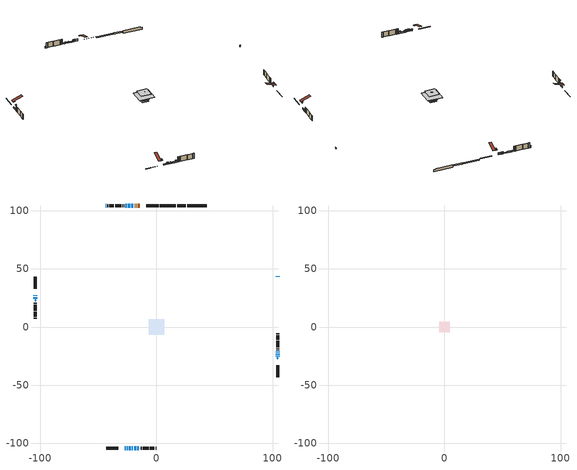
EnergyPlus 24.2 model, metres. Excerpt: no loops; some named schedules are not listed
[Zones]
conditioned space
 floor outside (Floor1 construction): -0.7,-0.7 -0.7,0.7 0.7,0.7 0.7,-0.7 z1.16
 floor outside (Floor3 construction): -0.39,-0.39 -0.39,0.39 0.39,0.39 0.39,-0.39 z1.16
 floor outside (Floor4 construction): -0.59,-0.59 -0.59,0.59 0.59,0.59 0.59,-0.59 z1.16
 floor adiabatic (Floor7 construction): -3.64,-3.64 -3.64,3.64 3.64,3.64 3.64,-3.64 z1.16
 floor adiabatic (AdiabaticFloorConstruction): -6.64,-6.64 -6.64,6.64 6.64,6.64 6.64,-6.64 z3.6
 floor foundation (Slab1 construction): -2.9,-2.9 -2.9,2.9 2.9,2.9 2.9,-2.9 z-1.28
 floor foundation (Slab2 construction): -2.16,-2.16 -2.16,2.16 2.16,2.16 2.16,-2.16 z-0.06
 floor foundation (Slab2 construction 1): -2.93,-2.93 -2.93,2.93 2.93,2.93 2.93,-2.93 z-0.06
 wall outside (RimJoist1 construction): 1.84,104.63 -8.69,104.63 / -43.34,-104.63 -32.81,-104.63 / -104.63,43.34 -104.63,32.81 / 104.63,-43.34 104.63,-32.81 z1.16:1.46
 wall outside (AdiabaticWallConstruction 1): -14.29,104.63 -16.04,104.63 / -16.97,104.63 -17.33,104.63 / -18.26,104.63 -18.9,104.63 z1.16:3.19
 wall outside (AdiabaticWallConstruction): -27.21,-104.63 -26.6,-104.63 z1.16:1.8; -19.83,104.63 -21.86,104.63 / -21.28,-104.63 -20.26,-104.63 / -104.63,27.21 -104.63,26.7 z1.16:1.92; -22.79,104.63 -24.82,104.63 / 104.63,43.34 104.27,43.7 / -43.34,104.63 -43.7,104.27 z1.16:2.43; -25.75,104.63 -27.02,104.63 / -19.33,-104.63 -17.43,-104.63 / -104.63,25.77 -104.63,24.5 / 104.63,-25.56 104.63,-25.08 / 104.63,-24.16 104.63,-23.52 / 104.63,-22.59 104.63,-22.11 / 104.63,-21.19 104.63,-20.76 z1.16:2.38; -25.67,-104.63 -24.66,-104.63 z1.16:1.67; -23.73,-104.63 -22.2,-104.63 z1.16:2.18; -16.5,-104.63 -15.48,-104.63 z1.16:2.68
 wall outside (Wall1 construction): -27.95,104.63 -28.07,104.63 / -14.55,-104.63 -14.43,-104.63 / -104.63,21.77 -104.63,21.64 / 104.63,-19.83 104.63,-19.71 z1.16:6.04
 wall outside (Wall2 construction): -29,104.63 -29.63,104.63 / -13.5,-104.63 -12.87,-104.63 / -104.63,20.71 -104.63,20.08 / 104.63,-18.78 104.63,-18.15 z1.16:6.04
 wall outside (Wall3 construction): -30.56,104.63 -35.73,104.63 / -11.94,-104.63 -6.76,-104.63 / -104.63,19.15 -104.63,13.98 / 104.63,-17.22 104.63,-12.05 z1.16:6.04
 wall outside (Wall4 construction): -36.66,104.63 -40.74,104.63 / -5.83,-104.63 -1.76,-104.63 / -104.63,13.05 -104.63,8.98 / 104.63,-11.12 104.63,-7.04 z1.16:6.04
 wall outside (Wall5 construction): -41.67,104.63 -42.41,104.63 / -0.83,-104.63 -0.09,-104.63 / -104.63,8.05 -104.63,7.3 / 104.63,-6.12 104.63,-5.37 z1.16:6.04
 wall foundation (FoundationWall1 construction): 26.27,104.63,-1.28 26.27,104.63,1.16 41.63,104.63,1.16 41.63,104.63,0.39 43.34,104.63,0.39 43.34,104.63,-1.28
 wall foundation (FoundationWall2 construction): 25.34,104.63 17.72,104.63 z-0.06:1.13
 wall foundation (FoundationWall3 construction): 16.79,104.63 2.77,104.63 z-0.06:1.13
 window (WindowConstruction 15): -27.21,-104.63 -26.6,-104.63 z1.16:1.79
 window (WindowConstruction 3): -19.83,104.63 -21.86,104.63 z1.16:1.92
 window (WindowConstruction 4): -22.79,104.63 -24.82,104.63 z1.16:2.43
 window (WindowConstruction 5): 104.63,43.34 104.27,43.7 z1.16:2.43
 window (WindowConstruction 6): -43.34,104.63 -43.7,104.27 z1.16:2.43
 window (WindowConstruction 7): -25.75,104.63 -27.02,104.63 z1.16:2.38
 window (WindowConstruction 8): -25.67,-104.63 -24.66,-104.63 z1.16:1.67
 window (WindowConstruction 9): -23.73,-104.63 -22.2,-104.63 z1.16:2.17
 window (WindowConstruction 10): -21.27,-104.63 -20.26,-104.63 z1.16:1.92
 window (WindowConstruction 11): -19.33,-104.63 -17.43,-104.63 z1.16:2.38
 window (WindowConstruction 12): -16.5,-104.63 -15.48,-104.63 z1.16:2.68
 window (WindowConstruction 13): -104.63,27.21 -104.63,26.7 z1.16:1.92
 window (WindowConstruction 14): -104.63,25.77 -104.63,24.5 z1.16:2.38
 window (WindowConstruction 16): 104.63,-25.56 104.63,-25.09 z1.16:2.38
 window (WindowConstruction): 104.63,-24.16 104.63,-23.52 z1.16:2.38
 window (WindowConstruction 1): 104.63,-22.59 104.63,-22.12 z1.16:2.38
 window (WindowConstruction 2): 104.63,-21.19 104.63,-20.76 z1.16:2.38
 door (Door): -14.29,104.63 -16.04,104.63 z1.16:3.19
 door (Door 1): -16.97,104.63 -17.33,104.63 z1.16:3.19
 door (Door 2): -18.26,104.63 -18.9,104.63 z1.16:3.19
 ceiling adiabatic (AdiabaticFloorConstruction): 6.64,-6.64 6.64,6.64 -6.64,6.64 -6.64,-6.64 z3.6
 roof outside (Roof1 construction): -0.86,0.86 -0.86,-0.86 0.86,-0.86 0.86,0.86 z6.04
 roof outside (Roof3 construction): -13.36,104.63,6.04 -13.36,102.86,6.63 -12.89,102.86,6.63 -12.89,104.63,6.04; -28.14,-104.63,6.04 -28.14,-102.86,6.63 -28.61,-102.86,6.63 -28.61,-104.63,6.04; -104.63,28.14,6.04 -102.86,28.14,6.63 -102.86,28.61,6.63 -104.63,28.61,6.04; 104.63,-28.14,6.04 102.86,-28.14,6.63 102.86,-28.61,6.63 104.63,-28.61,6.04
 roof outside (AdiabaticRoofConstruction): 104.63,-26.49,6.04 103.94,-26.49,6.26 103.94,-27.21,6.26 104.63,-27.21,6.04; -104.63,22.69,6.04 -103.79,22.69,6.32 -103.79,23.58,6.32 -104.63,23.58,6.04
 skylight (SkylightConstruction): 104.63,-26.49,6.04 103.94,-26.49,6.26 103.94,-27.21,6.26 104.63,-27.21,6.04
 skylight (SkylightConstruction 1): -104.63,22.7,6.04 -103.79,22.7,6.32 -103.79,23.58,6.32 -104.63,23.58,6.04
attic - vented
 floor to conditioned space (Floor6 construction Reversed): -4.56,-4.56 -4.56,4.56 4.56,4.56 4.56,-4.56 z6.04
 roof outside (Roof2 construction): -11.96,104.63,6.04 -11.96,95.73,9 -9.62,95.73,9 -9.62,104.63,6.04; -29.53,-104.63,6.04 -29.53,-95.73,9 -31.88,-95.73,9 -31.88,-104.63,6.04; -104.63,29.53,6.04 -95.73,29.53,9 -95.73,31.88,9 -104.63,31.88,6.04; 104.63,-29.53,6.04 95.73,-29.53,9 95.73,-31.88,9 104.63,-31.88,6.04
shading: -26.14,-104.63 -27.67,-104.63 -27.67,-105.39 -26.14,-105.39 z2.25; -22.01,104.63 -19.68,104.63 -19.68,104.93 -22.01,104.93 z2.07; -24.97,104.63 -22.64,104.63 -22.64,104.78 -24.97,104.78 z2.58; 104.16,43.8 104.73,43.23 104.84,43.34 104.27,43.91 z2.58; -43.8,104.16 -43.23,104.73 -43.34,104.84 -43.91,104.27 z2.58; -24.2,-104.63 -26.13,-104.63 -26.13,-105.24 -24.2,-105.24 z2.13; -21.29,-104.63 -24.64,-104.63 -24.64,-105.24 -21.29,-105.24 z3.09; -20.11,-104.63 -21.42,-104.63 -21.42,-105.39 -20.11,-105.39 z2.07; -15.02,-104.63 -16.96,-104.63 -16.96,-105.39 -15.02,-105.39 z3.14; -104.63,26.55 -104.63,27.36 -105.09,27.36 -105.09,26.55 z2.07
[Building]
Building 1: Terrain=Suburbs
[Site:Location]
Vancouver Intl AP_BC: Latitude {deg}=49.19; Longitude {deg}=-123.18; Time Zone {hr}=-8; Elevation {m}=4; Keep Site Location Information=Yes
[Site:GroundTemperature:Shallow]
8.06451, 6.96315, 6.87495, 7.3976, 9.49575, 11.5841, 13.3946, 14.5416, 14.639, 13.7062, 11.9418, 9.91751
[Site:WaterMainsTemperature]
Calculation Method=Schedule; Temperature Schedule=mains temperature schedule
[Material] Roughness=Rough; Thermal Absorptance=0.9
Name | Thickness {m} | Conductivity {W/m-K} | Density {kg/m3} | Specific Heat {J/kg-K} | Solar Absorptance | Visible Absorptance
asphalt or fiberglass shingles | 0.00635 | 0.162714 | 1121.4 | 1465.45 | 0.4 | 0.4
asphalt or fiberglass shingles 1 | 0.00635 | 0.162714 | 1121.4 | 1465.45 | 0.7 | 0.7
ceiling loosefill ins | 0.169333 | 0.0480833 | 16.02 | 1046.75 | 0.7 | 0.7
ceiling stud and cavity | 0.1397 | 0.141673 | 65.682 | 1177.47 | 0.7 | 0.7
concrete 4.0 in. | 0.1016 | 1.803125 | 2242.8 | 837.4 | 0.7 | 0.7
concrete 8.0 in. | 0.2032 | 1.803125 | 2242.8 | 837.4 | 0.7 | 0.7
door material | 0.04445 | 0.053851 | 512.64 | 1214.23 | 0.7 | 0.7
exterior vertical ins | 0.0445518 | 0.029427 | 32.04 | 1214.23 | 0.7 | 0.7
exterior vertical ins 1 | 0.0496917 | 0.029427 | 32.04 | 1214.23 | 0.7 | 0.7
exterior vertical ins 2 | 0.0499508 | 0.029427 | 32.04 | 1214.23 | 0.7 | 0.7
floor covering | 0.0127 | 0.0433444 | 54.468 | 1339.84 | 0.6 | 0.6
floor rigid ins; roof rigid ins | 0.103632 | 0.029427 | 32.04 | 1214.23 | 0.7 | 0.7
floor rigid ins 1; roof rigid ins 1; wall rigid ins | 0.512978 | 0.029427 | 32.04 | 1214.23 | 0.7 | 0.7
floor stud and cavity | 0.1397 | 0.158296 | 92.3553 | 1139.71 | 0.7 | 0.7
floor stud and cavity 1 | 0.1397 | 0.157043 | 92.3553 | 1139.71 | 0.7 | 0.7
floor stud and cavity 2 | 0.1397 | 0.15164 | 92.3553 | 1139.71 | 0.7 | 0.7
floor stud and cavity 3 | 0.1397 | 0.635224 | 92.3553 | 1139.71 | 0.7 | 0.7
floor stud and cavity 4 | 0.1397 | 1.75129 | 37.0049 | 1207.88 | 0.7 | 0.7
furniture material conditioned space 1 | 0.1524 | 0.115458 | 640.8 | 1214.23 | 0.6 | 0.6
gypsum board | 0.0127 | 0.160291 | 801 | 837.4 | 0.6 | 0.6
gypsum board 1 | 0.0127 | 0.160291 | 801 | 837.4 | 0.7 | 0.7
osb sheathing 0.5 in. | 0.0127 | 0.115458 | 512.64 | 1214.23 | 0.7 | 0.7
osb sheathing 0.75 in. | 0.01905 | 0.115458 | 512.64 | 1214.23 | 0.7 | 0.7
osb sheathing 2.0 in. | 0.0508 | 0.115458 | 512.64 | 1214.23 | 0.7 | 0.7
rim joist stud and cavity | 0.0508 | 0.0293316 | 125.044 | 1163.47 | 0.6 | 0.6
roof stud and cavity | 0.2032 | 0.93869 | 78.34581 | 1123.46 | 0.7 | 0.7
roof stud and cavity 1 | 0.2032 | 0.786192 | 78.34581 | 1123.46 | 0.7 | 0.7
roof stud and cavity 2 | 0.18415 | 1.78685 | 37.0049 | 1207.88 | 0.6 | 0.6
wall stud and cavity | 0.1397 | 0.110499 | 139.0536 | 1170.24 | 0.7 | 0.7
wall stud and cavity 1 | 0.1397 | 0.0784751 | 139.0536 | 1170.24 | 0.7 | 0.7
wall stud and cavity 2 | 0.1397 | 0.0994217 | 139.0536 | 1170.24 | 0.7 | 0.7
wall stud and cavity 3 | 0.1397 | 0.0983129 | 139.0536 | 1170.24 | 0.7 | 0.7
wall stud and cavity 4 | 0.1397 | 0.103639 | 139.0536 | 1170.24 | 0.7 | 0.7
wall stud and cavity 5 | 0.0889 | 0.380278 | 52.3479 | 1209.89 | 0.7 | 0.7
wall stud and cavity 6 | 0.0889 | 0.391764 | 83.0341 | 1211.67 | 0.7 | 0.7
wood siding | 0.0254 | 0.102417 | 544.68 | 1172.36 | 0.4 | 0.4
wood siding 1; wood siding 2; wood siding 3 | 0.0254 | 0.102417 | 544.68 | 1172.36 | 0.7 | 0.7
[WindowMaterial:SimpleGlazingSystem]
Name | U-Factor {W/m2-K} | Solar Heat Gain Coefficient
SkylightMaterial | 5.77103 | 0.7339
SkylightMaterial 1 | 6.12751 | 0.7311
WindowMaterial | 5.780204 | 0.59
WindowMaterial 1 | 5.34754 | 0.62
WindowMaterial 10 | 4.17333 | 0.66
WindowMaterial 11 | 5.31063 | 0.62
WindowMaterial 12 | 6.61317 | 0.46
WindowMaterial 13 | 6.46781 | 0.74
WindowMaterial 2 | 5.4435 | 0.61
WindowMaterial 3 | 4.98472 | 0.64
WindowMaterial 4 | 4.52877 | 0.66
WindowMaterial 5 | 6.66654 | 0.54
WindowMaterial 6 | 4.31925 | 0.65
WindowMaterial 7 | 3.66969 | 0.7
WindowMaterial 8 | 3.99504 | 0.67
WindowMaterial 9 | 3.50276 | 0.71
[Construction]
AdiabaticFloorConstruction: floor stud and cavity 4, floor rigid ins 1, osb sheathing 0.75 in., floor covering
AdiabaticRoofConstruction: asphalt or fiberglass shingles 1, roof rigid ins 1, osb sheathing 0.75 in., roof stud and cavity 2
AdiabaticWallConstruction: wood siding 2, wall rigid ins, wall stud and cavity 5, gypsum board
AdiabaticWallConstruction 1: wood siding 3, wall rigid ins, wall stud and cavity 5, gypsum board
Door; Door 1; Door 2: door material
Floor1 construction: floor stud and cavity, floor rigid ins, osb sheathing 0.75 in., floor covering
Floor3 construction: floor stud and cavity 1, floor rigid ins, osb sheathing 0.75 in., floor covering
Floor4 construction: floor stud and cavity 2, floor rigid ins, osb sheathing 0.75 in., floor covering
Floor6 construction Reversed: gypsum board, ceiling stud and cavity, ceiling loosefill ins
Floor7 construction: floor stud and cavity 3, osb sheathing 0.75 in., floor covering
FoundationWall1 construction; FoundationWall2 construction; FoundationWall3 construction: concrete 8.0 in., gypsum board 1
furniture construction conditioned space 1: furniture material conditioned space 1
PartitionWallConstruction: gypsum board, wall stud and cavity 6, gypsum board
RimJoist1 construction: wood siding 1, osb sheathing 2.0 in., rim joist stud and cavity
Roof1 construction: asphalt or fiberglass shingles, roof rigid ins, osb sheathing 0.75 in., roof stud and cavity, gypsum board
Roof2 construction: asphalt or fiberglass shingles
Roof3 construction: asphalt or fiberglass shingles, roof rigid ins, osb sheathing 0.75 in., roof stud and cavity 1, gypsum board
SkylightConstruction: SkylightMaterial
SkylightConstruction 1: SkylightMaterial 1
Slab1 construction; Slab2 construction; Slab2 construction 1: concrete 4.0 in.
Wall1 construction: wood siding, osb sheathing 0.5 in., wall stud and cavity, gypsum board
Wall2 construction: wood siding, osb sheathing 0.5 in., wall stud and cavity 1, gypsum board
Wall3 construction: wood siding, osb sheathing 0.5 in., wall stud and cavity 2, gypsum board
Wall4 construction: wood siding, osb sheathing 0.5 in., wall stud and cavity 3, gypsum board
Wall5 construction: wood siding, osb sheathing 0.5 in., wall stud and cavity 4, gypsum board
WindowConstruction: WindowMaterial
WindowConstruction 1: WindowMaterial 1
WindowConstruction 10: WindowMaterial 8
WindowConstruction 11: WindowMaterial 9
WindowConstruction 12: WindowMaterial 10
WindowConstruction 13: WindowMaterial 11
WindowConstruction 14; WindowConstruction 3; WindowConstruction 7: WindowMaterial 3
WindowConstruction 15: WindowMaterial 12
WindowConstruction 16: WindowMaterial 13
WindowConstruction 2: WindowMaterial 2
WindowConstruction 4: WindowMaterial 4
WindowConstruction 5; WindowConstruction 6: WindowMaterial 5
WindowConstruction 8: WindowMaterial 6
WindowConstruction 9: WindowMaterial 7
[Zone] Multiplier=1; Part of Total Floor Area=Yes
Name | Volume {m3}
attic - vented | 41.0332
conditioned space | 521.2
[Space]
Name | Zone | Volume {m3}
attic - vented 1 | attic - vented | 41.0332
conditioned space 1 | conditioned space | 521.2
[ZoneInfiltration:EffectiveLeakageArea]
infil attic - vented 1: Zone or Space=attic - vented 1; Schedule=Always On Discrete; Effective Air Leakage Area {cm2}=3448.5; Stack Coefficient=0.000206186; Wind Coefficient=9.70174e-06
[ZoneMixing]
whole house fan mix: Zone or Space=attic - vented; Schedule=Always On Continuous; Design Flow Rate Calculation Method=Flow/Zone; Design Flow Rate {m3/s}=0; Source Zone or Space=conditioned space
[SurfaceProperty:ExposedFoundationPerimeter] Exposed Perimeter Calculation Method=TotalExposedPerimeter
Name | Total Exposed Perimeter {m}
Slab1 | 17.069
Slab2 | 7.62
Slab2 1 | 14.021
[InternalMass] Zone or ZoneList=conditioned space; Space or SpaceList=conditioned space 1
Name | Construction | Surface Area {m2}
furniture mass conditioned space 1 | furniture construction conditioned space 1 | 127.879
partition wall mass | PartitionWallConstruction | 266.719
[Lights]
interior lighting: Zone or ZoneList or Space or SpaceList=conditioned space 1; Schedule=interior lighting schedule; Design Level Calculation Method=LightingLevel; Lighting Level {W}=343.2; Return Air Fraction=0; Fraction Radiant=0.6; Fraction Visible=0.2; Fraction Replaceable=1
[People]
occupants: Zone or ZoneList or Space or SpaceList=conditioned space 1; Number of People Schedule=occupants schedule; Number of People Calculation Method=People; Number of People=3; Fraction Radiant=0.314171; Sensible Heat Fraction=0.56303; Activity Level Schedule=occupants activity schedule; Carbon Dioxide Generation Rate {m3/s-W}=0; Enable ASHRAE 55 Comfort Warnings=No; Mean Radiant Temperature Calculation Type=EnclosureAveraged
[ElectricEquipment] Zone or ZoneList or Space or SpaceList=conditioned space 1; Design Level Calculation Method=EquipmentLevel
Name | Schedule | Design Level {W} | Fraction Latent | Fraction Radiant | Fraction Lost
clothes dryer | clothes dryer schedule | 140.772 | 0.015 | 0.081 | 0.85
clothes washer | clothes washer schedule | 32.1985 | 0.03 | 0.162 | 0.7
cooking range | cooking range schedule | 215.147 | 0.08 | 0.432 | 0.2
dishwasher | dishwasher schedule | 66.8632 | 0.3 | 0.18 | 0.4
fridge | fridge schedule | 72.9452 | 0 | 0.6 | 0
mech vent bath fan 0 | mech vent bath fan 0 schedule | 25.1 | 0 | 0 | 1
mech vent bath fan 1 | mech vent bath fan 1 schedule | 25.1 | 0 | 0 | 1
mech vent house fan | mech vent house fan schedule | 0 | 0 | 0 | 1
mech vent house fan cfis | mech vent house fan cfis schedule | 0 | 0 | 0 | 0
mech vent range fan 0 | mech vent range fan 0 schedule | 57 | 0 | 0 | 1
misc plug loads | misc plug loads schedule | 494.7 | 0.045 | 0.513 | 0.1
whole house fan | Always On Discrete | 0 | 0 | 0 | 1
[OtherEquipment] Zone or ZoneList or Space or SpaceList=conditioned space 1; Design Level Calculation Method=EquipmentLevel
Name | Fuel Type | Schedule | Design Level {W} | Fraction Latent | Fraction Radiant | Fraction Lost
clothes dryer 1 | Electricity | clothes dryer schedule | 0 | 0.015 | 0.081 | 0.85
cooking range 1 | Electricity | cooking range schedule | 0 | 0.08 | 0.432 | 0.2
general water use latent | None | general water use schedule | 62.594 | 1 | 0 | 0
general water use sensible | None | general water use schedule | -61.6891 | 0 | 0.6 | 0
mech vent house fan latent load | None | Always On Discrete | 0 | 1 | 0 | 0
mech vent house fan sensible load | None | Always On Discrete | 0 | 0 | 0 | 0
water heater energy adjustment1 | NaturalGas | Always On Discrete | 0.01 | 0 | 0 | 1
[ZoneInfiltration:DesignFlowRate] Zone or ZoneList or Space or SpaceList=conditioned space 1; Schedule=Always On Discrete; Design Flow Rate Calculation Method=Flow/Zone; Design Flow Rate {m3/s}=0
infil flow; natural vent flow; whole house fan flow
[Foundation:Kiva] Initial Indoor Air Temperature {C}=18; Wall Depth Below Slab {m}=0.2032; Custom Block X Position 1 {m}=0.2159; Custom Block Z Position 1 {m}=0
Name | Wall Height Above Grade {m} | Custom Block Material Name 1 | Custom Block Depth 1 {m}
Foundation Kiva 1 | 1.15998 | exterior vertical ins | 2.43998
Foundation Kiva 2 | 1.12999 | exterior vertical ins 1 | 1.19
Foundation Kiva 3 | 1.12999 | exterior vertical ins 2 | 1.19
[Foundation:Kiva:Settings]
Soil Conductivity {W/m-K}=0.849921; Soil Density {kg/m3}=1842.3; Soil Specific Heat {J/kg-K}=418.7; Ground Solar Absorptivity=0.9; Ground Thermal Absorptivity=0.9; Ground Surface Roughness {m}=0.03; Far-Field Width {m}=40; Deep-Ground Boundary Condition=ZeroFlux; Deep-Ground Depth {m}=40; Minimum Cell Dimension {m}=0.2; Maximum Cell Growth Coefficient=3; Simulation Timestep=Timestep
[Exterior:Lights]
exterior lighting: Schedule=exterior lighting schedule; Design Level {W}=75.6
[Schedule:Constant]
Name | Hourly Value
Always On Continuous; mech vent house fan schedule; mech vent house fan cfis schedule; Always On Discrete | 1
occupants activity schedule | 117.228
fridge schedule | 0
[Schedule:Week:Daily]
interior lighting schedule Week Rule - Jan1-Jan27: interior lighting schedule day, interior lighting schedule day, interior lighting schedule day, interior lighting schedule day, interior lighting schedule day, interior lighting schedule day, interior lighting schedule day, interior lighting schedule default day, interior lighting schedule default day, interior lighting schedule default day, interior lighting schedule default day, interior lighting schedule default day
interior lighting schedule Week Rule - Jan28-Feb3: interior lighting schedule day, interior lighting schedule day, interior lighting schedule day, interior lighting schedule day, interior lighting schedule day 1, interior lighting schedule day 1, interior lighting schedule day 1, interior lighting schedule default day, interior lighting schedule default day, interior lighting schedule default day, interior lighting schedule default day, interior lighting schedule default day
interior lighting schedule Week Rule - Feb4-Feb24: interior lighting schedule day 1, interior lighting schedule day 1, interior lighting schedule day 1, interior lighting schedule day 1, interior lighting schedule day 1, interior lighting schedule day 1, interior lighting schedule day 1, interior lighting schedule default day, interior lighting schedule default day, interior lighting schedule default day, interior lighting schedule default day, interior lighting schedule default day
interior lighting schedule Week Rule - Feb25-Mar3: interior lighting schedule day 1, interior lighting schedule day 1, interior lighting schedule day 1, interior lighting schedule day 1, interior lighting schedule day 2, interior lighting schedule day 2, interior lighting schedule day 2, interior lighting schedule default day, interior lighting schedule default day, interior lighting schedule default day, interior lighting schedule default day, interior lighting schedule default day
interior lighting schedule Week Rule - Mar4-Mar31: interior lighting schedule day 2, interior lighting schedule day 2, interior lighting schedule day 2, interior lighting schedule day 2, interior lighting schedule day 2, interior lighting schedule day 2, interior lighting schedule day 2, interior lighting schedule default day, interior lighting schedule default day, interior lighting schedule default day, interior lighting schedule default day, interior lighting schedule default day
interior lighting schedule Week Rule - Apr1-Apr28: interior lighting schedule day 3, interior lighting schedule day 3, interior lighting schedule day 3, interior lighting schedule day 3, interior lighting schedule day 3, interior lighting schedule day 3, interior lighting schedule day 3, interior lighting schedule default day, interior lighting schedule default day, interior lighting schedule default day, interior lighting schedule default day, interior lighting schedule default day
interior lighting schedule Week Rule - Apr29-May5: interior lighting schedule day 3, interior lighting schedule day 3, interior lighting schedule day 4, interior lighting schedule day 4, interior lighting schedule day 4, interior lighting schedule day 4, interior lighting schedule day 4, interior lighting schedule default day, interior lighting schedule default day, interior lighting schedule default day, interior lighting schedule default day, interior lighting schedule default day
interior lighting schedule Week Rule - May6-May26: interior lighting schedule day 4, interior lighting schedule day 4, interior lighting schedule day 4, interior lighting schedule day 4, interior lighting schedule day 4, interior lighting schedule day 4, interior lighting schedule day 4, interior lighting schedule default day, interior lighting schedule default day, interior lighting schedule default day, interior lighting schedule default day, interior lighting schedule default day
interior lighting schedule Week Rule - May27-Jun2: interior lighting schedule day 4, interior lighting schedule day 4, interior lighting schedule day 4, interior lighting schedule day 4, interior lighting schedule day 4, interior lighting schedule day 5, interior lighting schedule day 5, interior lighting schedule default day, interior lighting schedule default day, interior lighting schedule default day, interior lighting schedule default day, interior lighting schedule default day
interior lighting schedule Week Rule - Jun3-Jun30: interior lighting schedule day 5, interior lighting schedule day 5, interior lighting schedule day 5, interior lighting schedule day 5, interior lighting schedule day 5, interior lighting schedule day 5, interior lighting schedule day 5, interior lighting schedule default day, interior lighting schedule default day, interior lighting schedule default day, interior lighting schedule default day, interior lighting schedule default day
interior lighting schedule Week Rule - Jul1-Jul28: interior lighting schedule day 6, interior lighting schedule day 6, interior lighting schedule day 6, interior lighting schedule day 6, interior lighting schedule day 6, interior lighting schedule day 6, interior lighting schedule day 6, interior lighting schedule default day, interior lighting schedule default day, interior lighting schedule default day, interior lighting schedule default day, interior lighting schedule default day
interior lighting schedule Week Rule - Jul29-Aug4: interior lighting schedule day 6, interior lighting schedule day 6, interior lighting schedule day 6, interior lighting schedule day 7, interior lighting schedule day 7, interior lighting schedule day 7, interior lighting schedule day 7, interior lighting schedule default day, interior lighting schedule default day, interior lighting schedule default day, interior lighting schedule default day, interior lighting schedule default day
interior lighting schedule Week Rule - Aug5-Aug25: interior lighting schedule day 7, interior lighting schedule day 7, interior lighting schedule day 7, interior lighting schedule day 7, interior lighting schedule day 7, interior lighting schedule day 7, interior lighting schedule day 7, interior lighting schedule default day, interior lighting schedule default day, interior lighting schedule default day, interior lighting schedule default day, interior lighting schedule default day
interior lighting schedule Week Rule - Aug26-Sep1: interior lighting schedule day 7, interior lighting schedule day 7, interior lighting schedule day 7, interior lighting schedule day 7, interior lighting schedule day 7, interior lighting schedule day 7, interior lighting schedule day 8, interior lighting schedule default day, interior lighting schedule default day, interior lighting schedule default day, interior lighting schedule default day, interior lighting schedule default day
interior lighting schedule Week Rule - Sep2-Sep29: interior lighting schedule day 8, interior lighting schedule day 8, interior lighting schedule day 8, interior lighting schedule day 8, interior lighting schedule day 8, interior lighting schedule day 8, interior lighting schedule day 8, interior lighting schedule default day, interior lighting schedule default day, interior lighting schedule default day, interior lighting schedule default day, interior lighting schedule default day
interior lighting schedule Week Rule - Sep30-Oct6: interior lighting schedule day 8, interior lighting schedule day 9, interior lighting schedule day 9, interior lighting schedule day 9, interior lighting schedule day 9, interior lighting schedule day 9, interior lighting schedule day 9, interior lighting schedule default day, interior lighting schedule default day, interior lighting schedule default day, interior lighting schedule default day, interior lighting schedule default day
interior lighting schedule Week Rule - Oct7-Oct27: interior lighting schedule day 9, interior lighting schedule day 9, interior lighting schedule day 9, interior lighting schedule day 9, interior lighting schedule day 9, interior lighting schedule day 9, interior lighting schedule day 9, interior lighting schedule default day, interior lighting schedule default day, interior lighting schedule default day, interior lighting schedule default day, interior lighting schedule default day
interior lighting schedule Week Rule - Oct28-Nov3: interior lighting schedule day 9, interior lighting schedule day 9, interior lighting schedule day 9, interior lighting schedule day 9, interior lighting schedule day 10, interior lighting schedule day 10, interior lighting schedule day 10, interior lighting schedule default day, interior lighting schedule default day, interior lighting schedule default day, interior lighting schedule default day, interior lighting schedule default day
interior lighting schedule Week Rule - Nov4-Nov24: interior lighting schedule day 10, interior lighting schedule day 10, interior lighting schedule day 10, interior lighting schedule day 10, interior lighting schedule day 10, interior lighting schedule day 10, interior lighting schedule day 10, interior lighting schedule default day, interior lighting schedule default day, interior lighting schedule default day, interior lighting schedule default day, interior lighting schedule default day
interior lighting schedule Week Rule - Nov25-Dec1: interior lighting schedule day 10, interior lighting schedule day 10, interior lighting schedule day 10, interior lighting schedule day 10, interior lighting schedule day 10, interior lighting schedule day 10, interior lighting schedule day 11, interior lighting schedule default day, interior lighting schedule default day, interior lighting schedule default day, interior lighting schedule default day, interior lighting schedule default day
interior lighting schedule Week Rule - Dec2-Dec31: interior lighting schedule day 11, interior lighting schedule day 11, interior lighting schedule day 11, interior lighting schedule day 11, interior lighting schedule day 11, interior lighting schedule day 11, interior lighting schedule day 11, interior lighting schedule default day, interior lighting schedule default day, interior lighting schedule default day, interior lighting schedule default day, interior lighting schedule default day
occupants schedule Week Rule - Jan1-Dec31: occupants schedule day, occupants schedule day, occupants schedule day, occupants schedule day, occupants schedule day, occupants schedule day, occupants schedule day, occupants schedule default day, occupants schedule default day, occupants schedule default day, occupants schedule default day, occupants schedule default day
clothes dryer schedule Week Rule - Jan1-Dec31: clothes dryer schedule day, clothes dryer schedule day, clothes dryer schedule day, clothes dryer schedule day, clothes dryer schedule day, clothes dryer schedule day, clothes dryer schedule day, clothes dryer schedule default day, clothes dryer schedule default day, clothes dryer schedule default day, clothes dryer schedule default day, clothes dryer schedule default day
clothes washer schedule Week Rule - Jan1-Dec31: clothes washer schedule day, clothes washer schedule day, clothes washer schedule day, clothes washer schedule day, clothes washer schedule day, clothes washer schedule day, clothes washer schedule day, clothes washer schedule default day, clothes washer schedule default day, clothes washer schedule default day, clothes washer schedule default day, clothes washer schedule default day
cooking range schedule Week Rule - Jan1-Dec31: cooking range schedule day, cooking range schedule day, cooking range schedule day, cooking range schedule day, cooking range schedule day, cooking range schedule day, cooking range schedule day, cooking range schedule default day, cooking range schedule default day, cooking range schedule default day, cooking range schedule default day, cooking range schedule default day
dishwasher schedule Week Rule - Jan1-Dec31: dishwasher schedule day, dishwasher schedule day, dishwasher schedule day, dishwasher schedule day, dishwasher schedule day, dishwasher schedule day, dishwasher schedule day, dishwasher schedule default day, dishwasher schedule default day, dishwasher schedule default day, dishwasher schedule default day, dishwasher schedule default day
mech vent bath fan 0 schedule Week Rule - Jan1-Dec31: mech vent bath fan 0 schedule day, mech vent bath fan 0 schedule day, mech vent bath fan 0 schedule day, mech vent bath fan 0 schedule day, mech vent bath fan 0 schedule day, mech vent bath fan 0 schedule day, mech vent bath fan 0 schedule day, mech vent bath fan 0 schedule default day, mech vent bath fan 0 schedule default day, mech vent bath fan 0 schedule default day, mech vent bath fan 0 schedule default day, mech vent bath fan 0 schedule default day
mech vent bath fan 1 schedule Week Rule - Jan1-Dec31: mech vent bath fan 1 schedule day, mech vent bath fan 1 schedule day, mech vent bath fan 1 schedule day, mech vent bath fan 1 schedule day, mech vent bath fan 1 schedule day, mech vent bath fan 1 schedule day, mech vent bath fan 1 schedule day, mech vent bath fan 1 schedule default day, mech vent bath fan 1 schedule default day, mech vent bath fan 1 schedule default day, mech vent bath fan 1 schedule default day, mech vent bath fan 1 schedule default day
mech vent range fan 0 schedule Week Rule - Jan1-Dec31: mech vent range fan 0 schedule day, mech vent range fan 0 schedule day, mech vent range fan 0 schedule day, mech vent range fan 0 schedule day, mech vent range fan 0 schedule day, mech vent range fan 0 schedule day, mech vent range fan 0 schedule day, mech vent range fan 0 schedule default day, mech vent range fan 0 schedule default day, mech vent range fan 0 schedule default day, mech vent range fan 0 schedule default day, mech vent range fan 0 schedule default day
misc plug loads schedule Week Rule - Jan1-Dec31: misc plug loads schedule day, misc plug loads schedule day, misc plug loads schedule day, misc plug loads schedule day, misc plug loads schedule day, misc plug loads schedule day, misc plug loads schedule day, misc plug loads schedule default day, misc plug loads schedule default day, misc plug loads schedule default day, misc plug loads schedule default day, misc plug loads schedule default day
general water use schedule Week Rule - Jan1-Dec31: general water use schedule day, general water use schedule day, general water use schedule day, general water use schedule day, general water use schedule day, general water use schedule day, general water use schedule day, general water use schedule default day, general water use schedule default day, general water use schedule default day, general water use schedule default day, general water use schedule default day
exterior lighting schedule Week Rule - Jan1-Jan27: exterior lighting schedule day, exterior lighting schedule day, exterior lighting schedule day, exterior lighting schedule day, exterior lighting schedule day, exterior lighting schedule day, exterior lighting schedule day, exterior lighting schedule default day, exterior lighting schedule default day, exterior lighting schedule default day, exterior lighting schedule default day, exterior lighting schedule default day
[Schedule:Year]
interior lighting schedule: interior lighting schedule Week Rule - Jan1-Jan27, 1, 1, 1, 27, interior lighting schedule Week Rule - Jan28-Feb3, 1, 28, 2, 3, interior lighting schedule Week Rule - Feb4-Feb24, 2, 4, 2, 24, interior lighting schedule Week Rule - Feb25-Mar3, 2, 25, 3, 3, interior lighting schedule Week Rule - Mar4-Mar31, 3, 4, 3, 31, interior lighting schedule Week Rule - Apr1-Apr28, 4, 1, 4, 28, interior lighting schedule Week Rule - Apr29-May5, 4, 29, 5, 5, interior lighting schedule Week Rule - May6-May26, 5, 6, 5, 26, interior lighting schedule Week Rule - May27-Jun2, 5, 27, 6, 2, interior lighting schedule Week Rule - Jun3-Jun30, 6, 3, 6, 30, interior lighting schedule Week Rule - Jul1-Jul28, 7, 1, 7, 28, interior lighting schedule Week Rule - Jul29-Aug4, 7, 29, 8, 4, interior lighting schedule Week Rule - Aug5-Aug25, 8, 5, 8, 25, interior lighting schedule Week Rule - Aug26-Sep1, 8, 26, 9, 1, interior lighting schedule Week Rule - Sep2-Sep29, 9, 2, 9, 29, interior lighting schedule Week Rule - Sep30-Oct6, 9, 30, 10, 6, interior lighting schedule Week Rule - Oct7-Oct27, 10, 7, 10, 27, interior lighting schedule Week Rule - Oct28-Nov3, 10, 28, 11, 3, interior lighting schedule Week Rule - Nov4-Nov24, 11, 4, 11, 24, interior lighting schedule Week Rule - Nov25-Dec1, 11, 25, 12, 1, interior lighting schedule Week Rule - Dec2-Dec31, 12, 2, 12, 31
occupants schedule: occupants schedule Week Rule - Jan1-Dec31, 1, 1, 12, 31
clothes dryer schedule: clothes dryer schedule Week Rule - Jan1-Dec31, 1, 1, 12, 31
clothes washer schedule: clothes washer schedule Week Rule - Jan1-Dec31, 1, 1, 12, 31
cooking range schedule: cooking range schedule Week Rule - Jan1-Dec31, 1, 1, 12, 31
dishwasher schedule: dishwasher schedule Week Rule - Jan1-Dec31, 1, 1, 12, 31
mech vent bath fan 0 schedule: mech vent bath fan 0 schedule Week Rule - Jan1-Dec31, 1, 1, 12, 31
mech vent bath fan 1 schedule: mech vent bath fan 1 schedule Week Rule - Jan1-Dec31, 1, 1, 12, 31
mech vent range fan 0 schedule: mech vent range fan 0 schedule Week Rule - Jan1-Dec31, 1, 1, 12, 31
misc plug loads schedule: misc plug loads schedule Week Rule - Jan1-Dec31, 1, 1, 12, 31
general water use schedule: general water use schedule Week Rule - Jan1-Dec31, 1, 1, 12, 31
exterior lighting schedule: exterior lighting schedule Week Rule - Jan1-Jan27, 1, 1, 1, 27, exterior lighting schedule Week Rule - Jan28-Feb3, 1, 28, 2, 3, exterior lighting schedule Week Rule - Feb4-Feb24, 2, 4, 2, 24, exterior lighting schedule Week Rule - Feb25-Mar3, 2, 25, 3, 3, exterior lighting schedule Week Rule - Mar4-Mar31, 3, 4, 3, 31, exterior lighting schedule Week Rule - Apr1-Apr28, 4, 1, 4, 28, exterior lighting schedule Week Rule - Apr29-May5, 4, 29, 5, 5, exterior lighting schedule Week Rule - May6-May26, 5, 6, 5, 26, exterior lighting schedule Week Rule - May27-Jun2, 5, 27, 6, 2, exterior lighting schedule Week Rule - Jun3-Jun30, 6, 3, 6, 30, exterior lighting schedule Week Rule - Jul1-Jul28, 7, 1, 7, 28, exterior lighting schedule Week Rule - Jul29-Aug4, 7, 29, 8, 4, exterior lighting schedule Week Rule - Aug5-Aug25, 8, 5, 8, 25, exterior lighting schedule Week Rule - Aug26-Sep1, 8, 26, 9, 1, exterior lighting schedule Week Rule - Sep2-Sep29, 9, 2, 9, 29, exterior lighting schedule Week Rule - Sep30-Oct6, 9, 30, 10, 6, exterior lighting schedule Week Rule - Oct7-Oct27, 10, 7, 10, 27, exterior lighting schedule Week Rule - Oct28-Nov3, 10, 28, 11, 3, exterior lighting schedule Week Rule - Nov4-Nov24, 11, 4, 11, 24, exterior lighting schedule Week Rule - Nov25-Dec1, 11, 25, 12, 1, exterior lighting schedule Week Rule - Dec2-Dec31, 12, 2, 12, 31
[Schedule:Compact]
mains temperature schedule: Through: 01/01, For: AllDays, Until: 24:00, 11.375, Through: 01/02, For: AllDays, Until: 24:00, 11.3367, Through: 01/03, For: AllDays, Until: 24:00, 11.2994, Through: 01/04, For: AllDays, Until: 24:00, 11.2628, Through: 01/05, For: AllDays, Until: 24:00, 11.2267, Through: 01/06, For: AllDays, Until: 24:00, 11.1917, Through: 01/07, For: AllDays, Until: 24:00, 11.1578, Through: 01/08, For: AllDays, Until: 24:00, 11.1244, Through: 01/09, For: AllDays, Until: 24:00, 11.0917, Through: 01/10, For: AllDays, Until: 24:00, 11.06, Through: 01/11, For: AllDays, Until: 24:00, 11.0289, Through: 01/12, For: AllDays, Until: 24:00, 10.9989, Through: 01/13, For: AllDays, Until: 24:00, 10.97, Through: 01/14, For: AllDays, Until: 24:00, 10.9417, Through: 01/15, For: AllDays, Until: 24:00, 10.9139, Through: 01/16, For: AllDays, Until: 24:00, 10.8878, Through: 01/17, For: AllDays, Until: 24:00, 10.8622, Through: 01/18, For: AllDays, Until: 24:00, 10.8372, Through: 01/19, For: AllDays, Until: 24:00, 10.8133, Through: 01/20, For: AllDays, Until: 24:00, 10.7906, Through: 01/21, For: AllDays, Until: 24:00, 10.7683, Through: 01/22, For: AllDays, Until: 24:00, 10.7478, Through: 01/23, For: AllDays, Until: 24:00, 10.7272, Through: 01/24, For: AllDays, Until: 24:00, 10.7083, Through: 01/25, For: AllDays, Until: 24:00, 10.69, Through: 01/26, For: AllDays, Until: 24:00, 10.6728, Through: 01/27, For: AllDays, Until: 24:00, 10.6567, Through: 01/28, For: AllDays, Until: 24:00, 10.6411, Through: 01/29, For: AllDays, Until: 24:00, 10.6267, Through: 01/30, For: AllDays, Until: 24:00, 10.6133, Through: 01/31, For: AllDays, Until: 24:00, 10.6011, Through: 02/01, For: AllDays, Until: 24:00, 10.59, Through: 02/02, For: AllDays, Until: 24:00, 10.5794, Through: 02/03, For: AllDays, Until: 24:00, 10.57, Through: 02/04, For: AllDays, Until: 24:00, 10.5617, Through: 02/05, For: AllDays, Until: 24:00, 10.5539, Through: 02/06, For: AllDays, Until: 24:00, 10.5478, Through: 02/07, For: AllDays, Until: 24:00, 10.5422, Through: 02/08, For: AllDays, Until: 24:00, 10.5378, Through: 02/09, For: AllDays, Until: 24:00, 10.5339, Through: 02/10, For: AllDays, Until: 24:00, 10.5317, Through: 02/11, For: AllDays, Until: 24:00, 10.53, Through: 02/12, For: AllDays, Until: 24:00, 10.53, Through: 02/13, For: AllDays, Until: 24:00, 10.5306, Through: 02/14, For: AllDays, Until: 24:00, 10.5317, Through: 02/15, For: AllDays, Until: 24:00, 10.5344, Through: 02/16, For: AllDays, Until: 24:00, 10.5378, Through: 02/17, For: AllDays, Until: 24:00, 10.5428, Through: 02/18, For: AllDays, Until: 24:00, 10.5483, Through: 02/19, For: AllDays, Until: 24:00, 10.5544, Through: 02/20, For: AllDays, Until: 24:00, 10.5622, Through: 02/21, For: AllDays, Until: 24:00, 10.5706, Through: 02/22, For: AllDays, Until: 24:00, 10.5806, Through: 02/23, For: AllDays, Until: 24:00, 10.5911, Through: 02/24, For: AllDays, Until: 24:00, 10.6022, Through: 02/25, For: AllDays, Until: 24:00, 10.615, Through: 02/26, For: AllDays, Until: 24:00, 10.6283, Through: 02/27, For: AllDays, Until: 24:00, 10.6428, Through: 02/28, For: AllDays, Until: 24:00, 10.6583, Through: 03/01, For: AllDays, Until: 24:00, 10.6744, Through: 03/02, For: AllDays, Until: 24:00, 10.6917, Through: 03/03, For: AllDays, Until: 24:00, 10.71, Through: 03/04, For: AllDays, Until: 24:00, 10.7294, Through: 03/05, For: AllDays, Until: 24:00, 10.7494, Through: 03/06, For: AllDays, Until: 24:00, 10.7706, Through: 03/07, For: AllDays, Until: 24:00, 10.7928, Through: 03/08, For: AllDays, Until: 24:00, 10.8161, Through: 03/09, For: AllDays, Until: 24:00, 10.84, Through: 03/10, For: AllDays, Until: 24:00, 10.8644, Through: 03/11, For: AllDays, Until: 24:00, 10.8906, Through: 03/12, For: AllDays, Until: 24:00, 10.9167, Through: 03/13, For: AllDays, Until: 24:00, 10.9444, Through: 03/14, For: AllDays, Until: 24:00, 10.9728, Through: 03/15, For: AllDays, Until: 24:00, 11.0022, Through: 03/16, For: AllDays, Until: 24:00, 11.0322, Through: 03/17, For: AllDays, Until: 24:00, 11.0633, Through: 03/18, For: AllDays, Until: 24:00, 11.095, Through: 03/19, For: AllDays, Until: 24:00, 11.1278, Through: 03/20, For: AllDays, Until: 24:00, 11.1611, Through: 03/21, For: AllDays, Until: 24:00, 11.1956, Through: 03/22, For: AllDays, Until: 24:00, 11.2306, Through: 03/23, For: AllDays, Until: 24:00, 11.2667, Through: 03/24, For: AllDays, Until: 24:00, 11.3033, Through: 03/25, For: AllDays, Until: 24:00, 11.3406, Through: 03/26, For: AllDays, Until: 24:00, 11.3789, Through: 03/27, For: AllDays, Until: 24:00, 11.4178, Through: 03/28, For: AllDays, Until: 24:00, 11.4572, Through: 03/29, For: AllDays, Until: 24:00, 11.4978, Through: 03/30, For: AllDays, Until: 24:00, 11.5389, Through: 03/31, For: AllDays, Until: 24:00, 11.5811, Through: 04/01, For: AllDays, Until: 24:00, 11.6233, Through: 04/02, For: AllDays, Until: 24:00, 11.6667, Through: 04/03, For: AllDays, Until: 24:00, 11.7106, Through: 04/04, For: AllDays, Until: 24:00, 11.755, Through: 04/05, For: AllDays, Until: 24:00, 11.8006, Through: 04/06, For: AllDays, Until: 24:00, 11.8461, Through: 04/07, For: AllDays, Until: 24:00, 11.8928, Through: 04/08, For: AllDays, Until: 24:00, 11.9394, Through: 04/09, For: AllDays, Until: 24:00, 11.9872, Through: 04/10, For: AllDays, Until: 24:00, 12.0356, Through: 04/11, For: AllDays, Until: 24:00, 12.0844, Through: 04/12, For: AllDays, Until: 24:00, 12.1333, Through: 04/13, For: AllDays, Until: 24:00, 12.1833, Through: 04/14, For: AllDays, Until: 24:00, 12.2339, Through: 04/15, For: AllDays, Until: 24:00, 12.2844, Through: 04/16, For: AllDays, Until: 24:00, 12.3361, Through: 04/17, For: AllDays, Until: 24:00, 12.3878, Through: 04/18, For: AllDays, Until: 24:00, 12.44, Through: 04/19, For: AllDays, Until: 24:00, 12.4928, Through: 04/20, For: AllDays, Until: 24:00, 12.5456, Through: 04/21, For: AllDays, Until: 24:00, 12.5994, Through: 04/22, For: AllDays, Until: 24:00, 12.6533, Through: 04/23, For: AllDays, Until: 24:00, 12.7072, Through: 04/24, For: AllDays, Until: 24:00, 12.7622, Through: 04/25, For: AllDays, Until: 24:00, 12.8172, Through: 04/26, For: AllDays, Until: 24:00, 12.8722, Through: 04/27, For: AllDays, Until: 24:00, 12.9278, Through: 04/28, For: AllDays, Until: 24:00, 12.9839, Through: 04/29, For: AllDays, Until: 24:00, 13.04, Through: 04/30, For: AllDays, Until: 24:00, 13.0961, Through: 05/01, For: AllDays, Until: 24:00, 13.1533, Through: 05/02, For: AllDays, Until: 24:00, 13.21, Through: 05/03, For: AllDays, Until: 24:00, 13.2672, Through: 05/04, For: AllDays, Until: 24:00, 13.3244, Through: 05/05, For: AllDays, Until: 24:00, 13.3817, Through: 05/06, For: AllDays, Until: 24:00, 13.4394, Through: 05/07, For: AllDays, Until: 24:00, 13.4972, Through: 05/08, For: AllDays, Until: 24:00, 13.555, Through: 05/09, For: AllDays, Until: 24:00, 13.6133, Through: 05/10, For: AllDays, Until: 24:00, 13.6711, Through: 05/11, For: AllDays, Until: 24:00, 13.7294, Through: 05/12, For: AllDays, Until: 24:00, 13.7878, Through: 05/13, For: AllDays, Until: 24:00, 13.8461, Through: 05/14, For: AllDays, Until: 24:00, 13.9044, Through: 05/15, For: AllDays, Until: 24:00, 13.9628, Through: 05/16, For: AllDays, Until: 24:00, 14.0211, Through: 05/17, For: AllDays, Until: 24:00, 14.0789, Through: 05/18, For: AllDays, Until: 24:00, 14.1372, Through: 05/19, For: AllDays, Until: 24:00, 14.1956, Through: 05/20, For: AllDays, Until: 24:00, 14.2533, Through: 05/21, For: AllDays, Until: 24:00, 14.3117, Through: 05/22, For: AllDays, Until: 24:00, 14.3694, Through: 05/23, For: AllDays, Until: 24:00, 14.4272, Through: 05/24, For: AllDays, Until: 24:00, 14.4844, Through: 05/25, For: AllDays, Until: 24:00, 14.5422, Through: 05/26, For: AllDays, Until: 24:00, 14.5994, Through: 05/27, For: AllDays, Until: 24:00, 14.6561, Through: 05/28, For: AllDays, Until: 24:00, 14.7128, Through: 05/29, For: AllDays, Until: 24:00, 14.7694, Through: 05/30, For: AllDays, Until: 24:00, 14.8261, Through: 05/31, For: AllDays, Until: 24:00, 14.8817, Through: 06/01, For: AllDays, Until: 24:00, 14.9378, Through: 06/02, For: AllDays, Until: 24:00, 14.9933, Through: 06/03, For: AllDays, Until: 24:00, 15.0483, Through: 06/04, For: AllDays, Until: 24:00, 15.1028, Through: 06/05, For: AllDays, Until: 24:00, 15.1572, Through: 06/06, For: AllDays, Until: 24:00, 15.2117, Through: 06/07, For: AllDays, Until: 24:00, 15.265, Through: 06/08, For: AllDays, Until: 24:00, 15.3183, Through: 06/09, For: AllDays, Until: 24:00, 15.3711, Through: 06/10, For: AllDays, Until: 24:00, 15.4239, Through: 06/11, For: AllDays, Until: 24:00, 15.4756, Through: 06/12, For: AllDays, Until: 24:00, 15.5272, Through: 06/13, For: AllDays, Until: 24:00, 15.5783, Through: 06/14, For: AllDays, Until: 24:00, 15.6289, Through: 06/15, For: AllDays, Until: 24:00, 15.6789, Through: 06/16, For: AllDays, Until: 24:00, 15.7283, Through: 06/17, For: AllDays, Until: 24:00, 15.7772, Through: 06/18, For: AllDays, Until: 24:00, 15.8261, Through: 06/19, For: AllDays, Until: 24:00, 15.8739, Through: 06/20, For: AllDays, Until: 24:00, 15.9211, Through: 06/21, For: AllDays, Until: 24:00, 15.9678, Through: 06/22, For: AllDays, Until: 24:00, 16.0139, Through: 06/23, For: AllDays, Until: 24:00, 16.0594, Through: 06/24, For: AllDays, Until: 24:00, 16.1044, Through: 06/25, For: AllDays, Until: 24:00, 16.1483, Through: 06/26, For: AllDays, Until: 24:00, 16.1922, Through: 06/27, For: AllDays, Until: 24:00, 16.235, Through: 06/28, For: AllDays, Until: 24:00, 16.2772, Through: 06/29, For: AllDays, Until: 24:00, 16.3183, Through: 06/30, For: AllDays, Until: 24:00, 16.3594, Through: 07/01, For: AllDays, Until: 24:00, 16.3994, Through: 07/02, For: AllDays, Until: 24:00, 16.4389, Through: 07/03, For: AllDays, Until: 24:00, 16.4772, Through: 07/04, For: AllDays, Until: 24:00, 16.515, Through: 07/05, For: AllDays, Until: 24:00, 16.5522, Through: 07/06, For: AllDays, Until: 24:00, 16.5883, Through: 07/07, For: AllDays, Until: 24:00, 16.6239, Through: 07/08, For: AllDays, Until: 24:00, 16.6583, Through: 07/09, For: AllDays, Until: 24:00, 16.6922, Through: 07/10, For: AllDays, Until: 24:00, 16.7256, Through: 07/11, For: AllDays, Until: 24:00, 16.7578, Through: 07/12, For: AllDays, Until: 24:00, 16.7889, Through: 07/13, For: AllDays, Until: 24:00, 16.8194, Through: 07/14, For: AllDays, Until: 24:00, 16.8489, Through: 07/15, For: AllDays, Until: 24:00, 16.8778, Through: 07/16, For: AllDays, Until: 24:00, 16.9056, Through: 07/17, For: AllDays, Until: 24:00, 16.9328, Through: 07/18, For: AllDays, Until: 24:00, 16.9589, Through: 07/19, For: AllDays, Until: 24:00, 16.9839, Through: 07/20, For: AllDays, Until: 24:00, 17.0083, Through: 07/21, For: AllDays, Until: 24:00, 17.0317, Through: 07/22, For: AllDays, Until: 24:00, 17.0544, Through: 07/23, For: AllDays, Until: 24:00, 17.0761, Through: 07/24, For: AllDays, Until: 24:00, 17.0967, Through: 07/25, For: AllDays, Until: 24:00, 17.1161, Through: 07/26, For: AllDays, Until: 24:00, 17.135, Through: 07/27, For: AllDays, Until: 24:00, 17.1528, Through: 07/28, For: AllDays, Until: 24:00, 17.1694, Through: 07/29, For: AllDays, Until: 24:00, 17.1856, Through: 07/30, For: AllDays, Until: 24:00, 17.2, Through: 07/31, For: AllDays, Until: 24:00, 17.2144, Through: 08/01, For: AllDays, Until: 24:00, 17.2272, Through: 08/02, For: AllDays, Until: 24:00, 17.2389, Through: 08/03, For: AllDays, Until: 24:00, 17.25, Through: 08/04, For: AllDays, Until: 24:00, 17.26, Through: 08/05, For: AllDays, Until: 24:00, 17.2689, Through: 08/06, For: AllDays, Until: 24:00, 17.2772, Through: 08/07, For: AllDays, Until: 24:00, 17.2839, Through: 08/08, For: AllDays, Until: 24:00, 17.29, Through: 08/09, For: AllDays, Until: 24:00, 17.295, Through: 08/10, For: AllDays, Until: 24:00, 17.2989, Through: 08/11, For: AllDays, Until: 24:00, 17.3022, Through: 08/12, For: AllDays, Until: 24:00, 17.3039, Through: 08/13, For: AllDays, Until: 24:00, 17.305, Through: 08/14, For: AllDays, Until: 24:00, 17.305, Through: 08/15, For: AllDays, Until: 24:00, 17.3039, Through: 08/16, For: AllDays, Until: 24:00, 17.3022, Through: 08/17, For: AllDays, Until: 24:00, 17.2989, Through: 08/18, For: AllDays, Until: 24:00, 17.295, Through: 08/19, For: AllDays, Until: 24:00, 17.29, Through: 08/20, For: AllDays, Until: 24:00, 17.2839, Through: 08/21, For: AllDays, Until: 24:00, 17.2772, Through: 08/22, For: AllDays, Until: 24:00, 17.2689, Through: 08/23, For: AllDays, Until: 24:00, 17.26, Through: 08/24, For: AllDays, Until: 24:00, 17.25, Through: 08/25, For: AllDays, Until: 24:00, 17.2394, Through: 08/26, For: AllDays, Until: 24:00, 17.2272, Through: 08/27, For: AllDays, Until: 24:00, 17.2144, Through: 08/28, For: AllDays, Until: 24:00, 17.2006, Through: 08/29, For: AllDays, Until: 24:00, 17.1856, Through: 08/30, For: AllDays, Until: 24:00, 17.1694, Through: 08/31, For: AllDays, Until: 24:00, 17.1528, Through: 09/01, For: AllDays, Until: 24:00, 17.135, Through: 09/02, For: AllDays, Until: 24:00, 17.1161, Through: 09/03, For: AllDays, Until: 24:00, 17.0967, Through: 09/04, For: AllDays, Until: 24:00, 17.0761, Through: 09/05, For: AllDays, Until: 24:00, 17.0544, Through: 09/06, For: AllDays, Until: 24:00, 17.0322, Through: 09/07, For: AllDays, Until: 24:00, 17.0089, Through: 09/08, For: AllDays, Until: 24:00, 16.9844, Through: 09/09, For: AllDays, Until: 24:00, 16.9589, Through: 09/10, For: AllDays, Until: 24:00, 16.9328, Through: 09/11, For: AllDays, Until: 24:00, 16.9061, Through: 09/12, For: AllDays, Until: 24:00, 16.8783, Through: 09/13, For: AllDays, Until: 24:00, 16.8494, Through: 09/14, For: AllDays, Until: 24:00, 16.8194, Through: 09/15, For: AllDays, Until: 24:00, 16.7894, Through: 09/16, For: AllDays, Until: 24:00, 16.7578, Through: 09/17, For: AllDays, Until: 24:00, 16.7256, Through: 09/18, For: AllDays, Until: 24:00, 16.6928, Through: 09/19, For: AllDays, Until: 24:00, 16.6589, Through: 09/20, For: AllDays, Until: 24:00, 16.6239, Through: 09/21, For: AllDays, Until: 24:00, 16.5889, Through: 09/22, For: AllDays, Until: 24:00, 16.5522, Through: 09/23, For: AllDays, Until: 24:00, 16.5156, Through: 09/24, For: AllDays, Until: 24:00, 16.4778, Through: 09/25, For: AllDays, Until: 24:00, 16.4389, Through: 09/26, For: AllDays, Until: 24:00, 16.3994, Through: 09/27, For: AllDays, Until: 24:00, 16.3594, Through: 09/28, For: AllDays, Until: 24:00, 16.3189, Through: 09/29, For: AllDays, Until: 24:00, 16.2772, Through: 09/30, For: AllDays, Until: 24:00, 16.235, Through: 10/01, For: AllDays, Until: 24:00, 16.1922, Through: 10/02, For: AllDays, Until: 24:00, 16.1489, Through: 10/03, For: AllDays, Until: 24:00, 16.1044, Through: 10/04, For: AllDays, Until: 24:00, 16.06, Through: 10/05, For: AllDays, Until: 24:00, 16.0144, Through: 10/06, For: AllDays, Until: 24:00, 15.9683, Through: 10/07, For: AllDays, Until: 24:00, 15.9217, Through: 10/08, For: AllDays, Until: 24:00, 15.8744, Through: 10/09, For: AllDays, Until: 24:00, 15.8261, Through: 10/10, For: AllDays, Until: 24:00, 15.7778, Through: 10/11, For: AllDays, Until: 24:00, 15.7289, Through: 10/12, For: AllDays, Until: 24:00, 15.6794, Through: 10/13, For: AllDays, Until: 24:00, 15.6294, Through: 10/14, For: AllDays, Until: 24:00, 15.5789, Through: 10/15, For: AllDays, Until: 24:00, 15.5278, Through: 10/16, For: AllDays, Until: 24:00, 15.4761, Through: 10/17, For: AllDays, Until: 24:00, 15.4244, Through: 10/18, For: AllDays, Until: 24:00, 15.3717, Through: 10/19, For: AllDays, Until: 24:00, 15.3189, Through: 10/20, For: AllDays, Until: 24:00, 15.2656, Through: 10/21, For: AllDays, Until: 24:00, 15.2117, Through: 10/22, For: AllDays, Until: 24:00, 15.1578, Through: 10/23, For: AllDays, Until: 24:00, 15.1033, Through: 10/24, For: AllDays, Until: 24:00, 15.0489, Through: 10/25, For: AllDays, Until: 24:00, 14.9933, Through: 10/26, For: AllDays, Until: 24:00, 14.9383, Through: 10/27, For: AllDays, Until: 24:00, 14.8822, Through: 10/28, For: AllDays, Until: 24:00, 14.8261, Through: 10/29, For: AllDays, Until: 24:00, 14.77, Through: 10/30, For: AllDays, Until: 24:00, 14.7133, Through: 10/31, For: AllDays, Until: 24:00, 14.6567, Through: 11/01, For: AllDays, Until: 24:00, 14.5994, Through: 11/02, For: AllDays, Until: 24:00, 14.5428, Through: 11/03, For: AllDays, Until: 24:00, 14.485, Through: 11/04, For: AllDays, Until: 24:00, 14.4278, Through: 11/05, For: AllDays, Until: 24:00, 14.37, Through: 11/06, For: AllDays, Until: 24:00, 14.3122, Through: 11/07, For: AllDays, Until: 24:00, 14.2539, Through: 11/08, For: AllDays, Until: 24:00, 14.1961, Through: 11/09, For: AllDays, Until: 24:00, 14.1378, Through: 11/10, For: AllDays, Until: 24:00, 14.0794, Through: 11/11, For: AllDays, Until: 24:00, 14.0217, Through: 11/12, For: AllDays, Until: 24:00, 13.9633, Through: 11/13, For: AllDays, Until: 24:00, 13.905, Through: 11/14, For: AllDays, Until: 24:00, 13.8467, Through: 11/15, For: AllDays, Until: 24:00, 13.7883, Through: 11/16, For: AllDays, Until: 24:00, 13.73, Through: 11/17, For: AllDays, Until: 24:00, 13.6717, Through: 11/18, For: AllDays, Until: 24:00, 13.6139, Through: 11/19, For: AllDays, Until: 24:00, 13.5556, Through: 11/20, For: AllDays, Until: 24:00, 13.4978, Through: 11/21, For: AllDays, Until: 24:00, 13.44, Through: 11/22, For: AllDays, Until: 24:00, 13.3822, Through: 11/23, For: AllDays, Until: 24:00, 13.325, Through: 11/24, For: AllDays, Until: 24:00, 13.2678, Through: 11/25, For: AllDays, Until: 24:00, 13.2106, Through: 11/26, For: AllDays, Until: 24:00, 13.1533, Through: 11/27, For: AllDays, Until: 24:00, 13.0967, Through: 11/28, For: AllDays, Until: 24:00, 13.0406, Through: 11/29, For: AllDays, Until: 24:00, 12.9844, Through: 11/30, For: AllDays, Until: 24:00, 12.9283, Through: 12/01, For: AllDays, Until: 24:00, 12.8728, Through: 12/02, For: AllDays, Until: 24:00, 12.8172, Through: 12/03, For: AllDays, Until: 24:00, 12.7622, Through: 12/04, For: AllDays, Until: 24:00, 12.7078, Through: 12/05, For: AllDays, Until: 24:00, 12.6533, Through: 12/06, For: AllDays, Until: 24:00, 12.5994, Through: 12/07, For: AllDays, Until: 24:00, 12.5461, Through: 12/08, For: AllDays, Until: 24:00, 12.4928, Through: 12/09, For: AllDays, Until: 24:00, 12.4406, Through: 12/10, For: AllDays, Until: 24:00, 12.3883, Through: 12/11, For: AllDays, Until: 24:00, 12.3361, Through: 12/12, For: AllDays, Until: 24:00, 12.285, Through: 12/13, For: AllDays, Until: 24:00, 12.2339, Through: 12/14, For: AllDays, Until: 24:00, 12.1839, Through: 12/15, For: AllDays, Until: 24:00, 12.1339, Through: 12/16, For: AllDays, Until: 24:00, 12.0844, Through: 12/17, For: AllDays, Until: 24:00, 12.0361, Through: 12/18, For: AllDays, Until: 24:00, 11.9878, Through: 12/19, For: AllDays, Until: 24:00, 11.94, Through: 12/20, For: AllDays, Until: 24:00, 11.8933, Through: 12/21, For: AllDays, Until: 24:00, 11.8467, Through: 12/22, For: AllDays, Until: 24:00, 11.8006, Through: 12/23, For: AllDays, Until: 24:00, 11.7556, Through: 12/24, For: AllDays, Until: 24:00, 11.7111, Through: 12/25, For: AllDays, Until: 24:00, 11.6672, Through: 12/26, For: AllDays, Until: 24:00, 11.6239, Through: 12/27, For: AllDays, Until: 24:00, 11.5811, Through: 12/28, For: AllDays, Until: 24:00, 11.5394, Through: 12/29, For: AllDays, Until: 24:00, 11.4983, Through: 12/30, For: AllDays, Until: 24:00, 11.4578, Through: 12/31, For: AllDays, Until: 24:00, 11.4183
